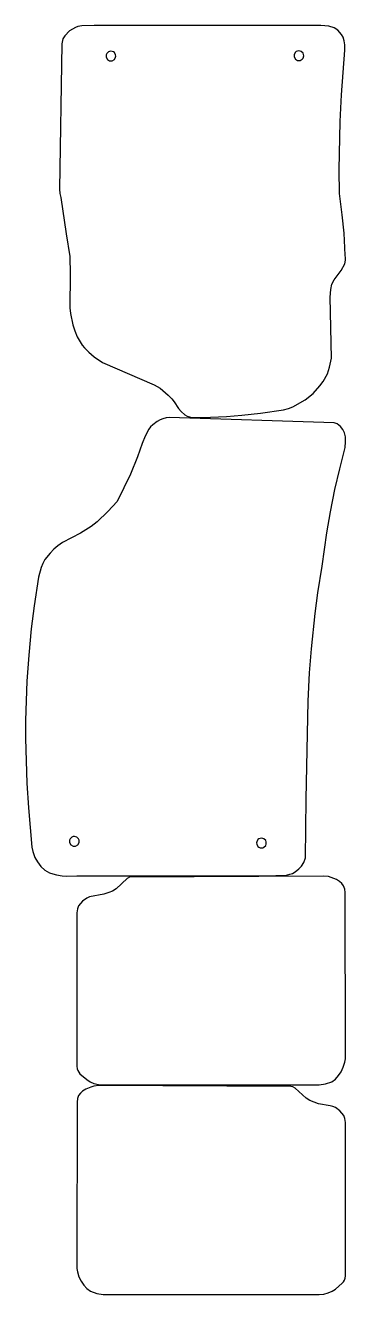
# Model space of a CAD drawing. Header units: millimetres. Extents: x 2007 to 2499, y 48 to 1999.
import ezdxf

# ---------------------------------------------------------------- set-up
doc = ezdxf.new("R2010")
doc.units = ezdxf.units.MM
doc.layers.add('1', color=7, linetype='Continuous')
doc.layers.add('11', color=7, linetype='Continuous')

msp = doc.modelspace()

# ---------------------------------------------------------------- linework, layer by layer
at = {"layer": '1', "color": 18}
for points in [[(2075.6, 1643.9), (2075.9, 1616.6), (2075.3, 1564.9), (2076.3, 1556), (2079.9, 1538.8), (2082.9, 1529.4), (2086.8, 1520.2), (2094.6, 1507.5), (2097.9, 1503.4), (2104.5, 1496.8), (2112.7, 1489.7), (2125.4, 1480.6), (2204.9, 1446.3), (2214.3, 1441.5), (2226.7, 1430.8), (2232, 1425), (2235.6, 1420.1), (2242.2, 1410), (2246.3, 1405.4), (2252.1, 1400.3), (2255.7, 1398.3), (2262.8, 1396.3), (2267.6, 1396), (2291.7, 1396.8), (2315.9, 1398), (2339.7, 1399.8), (2368.1, 1402.9), (2403.8, 1408.2), (2411.1, 1410.2), (2418.2, 1412.8), (2436.8, 1423.2), (2449, 1433.1), (2459.6, 1444.8), (2464.5, 1451.4), (2471.1, 1463.3), (2474.4, 1473.7), (2477.4, 1487.4), (2475.4, 1581.2), (2476.1, 1593.1), (2477.9, 1601), (2481.2, 1607.8), (2492.4, 1622.3), (2497.7, 1632.7), (2499, 1638.1), (2499, 1641.9), (2498.5, 1645.7), (2496.6, 1679.8), (2493.9, 1707.9), (2489.6, 1740.4), (2489.1, 1777), (2490.6, 1851.2), (2492.9, 1892.1), (2498, 1960.9), (2497.7, 1969), (2496.7, 1975.1), (2495.2, 1980.7), (2492.9, 1985), (2487.1, 1991.9), (2481.2, 1995.4), (2473.3, 1998), (2461.2, 1998.7), (2420.5, 1999), (2112.7, 1999), (2093.9, 1998.5), (2087.8, 1997.2), (2084, 1995.7), (2075.1, 1990.6), (2067.5, 1983), (2064.7, 1978.2), (2062.9, 1970.6), (2059.6, 1747), (2060.1, 1740.7), (2061.4, 1734.6), (2070, 1678.5)], [(2498.5, 1350), (2499, 1358.9), (2498.7, 1366.6), (2497.5, 1372.7), (2494.7, 1378), (2491.1, 1382.6), (2486, 1386.6), (2481.7, 1388.1), (2228, 1396.3), (2223.2, 1395.5), (2218.3, 1394.2), (2214, 1392.5), (2209.7, 1389.9), (2202.8, 1385.1), (2199.5, 1381.8), (2196.7, 1378.2), (2191.2, 1367.3), (2186.3, 1356.1), (2179.2, 1335.8), (2168.8, 1308.9), (2148, 1267), (2134, 1251.7), (2117.2, 1236), (2108.1, 1228.6), (2091.6, 1218.2), (2064.4, 1204), (2057, 1198.9), (2050.9, 1193.6), (2045.4, 1187.7), (2037.2, 1177.8), (2033.9, 1171.7), (2031.4, 1165.6), (2027.3, 1150.9), (2020.6, 1106.6), (2016.1, 1071.2), (2012.3, 1031), (2009.5, 990.9), (2007.2, 930.4), (2007.3, 902.8), (2009.3, 833.9), (2011.8, 796.1), (2017.2, 735.6), (2018.4, 729.3), (2021.5, 720.1), (2025.5, 713.3), (2031.1, 705.9), (2037, 700.6), (2044.1, 696.5), (2049.4, 694.5), (2054.8, 693.2), (2063.6, 691.7), (2069.7, 691.4), (2086, 691.7), (2374.8, 691.7), (2408.3, 692.7), (2413.4, 694), (2417.2, 695.5), (2421.5, 698), (2427.4, 702.3), (2431.4, 706.7), (2435, 712.3), (2437.3, 719.4), (2438.3, 809.3), (2441.6, 960.4), (2443.4, 1003.7), (2446.4, 1040.4), (2452.3, 1094.8), (2456.6, 1126.8), (2463.2, 1167.7), (2470.2, 1218.9), (2475.9, 1251.2), (2482.7, 1285.5), (2490.1, 1317.5)], [(2094.9, 652.6), (2088.8, 645.5), (2087, 640.7), (2086, 634.6), (2086, 398.9), (2086.5, 395.1), (2087.5, 392.3), (2090.8, 387.4), (2101.7, 378.5), (2106.6, 375.2), (2112.4, 372.4), (2119.3, 370.9), (2131.7, 370.2), (2458.4, 370.2), (2468.3, 371.7), (2477.7, 375), (2483.3, 379.3), (2488.3, 384.6), (2492.4, 390.5), (2495.4, 397.3), (2497.7, 405), (2498.7, 410.3), (2499, 415.6), (2498.2, 665.8), (2497.7, 671.4), (2496, 676.2), (2493.4, 679.8), (2489.6, 683.1), (2484.8, 685.9), (2472.6, 690.5), (2465, 691.2), (2167, 689.4), (2163.7, 687.4), (2146.4, 671.7), (2140.9, 668.1), (2135.3, 665.8), (2127.7, 663.3), (2105.6, 659.5), (2101.5, 657.4)], [(2483.5, 335.4), (2479.4, 337.2), (2475.1, 338.2), (2457.3, 341.3), (2444.1, 346.1), (2438.5, 349.7), (2421.3, 365.4), (2418, 367.2), (2414.7, 367.7), (2120, 369.2), (2112.4, 368.5), (2107.6, 366.9), (2100, 363.9), (2095.1, 360.8), (2091.6, 357.8), (2088.8, 354.2), (2087, 349.4), (2086.8, 343.8), (2086, 93.6), (2086.3, 88.3), (2087, 83), (2089.3, 75.3), (2092.6, 68.5), (2096.7, 62.6), (2101.7, 57.1), (2107.1, 53), (2116.7, 49.7), (2126.6, 47.9), (2458.4, 48.2), (2465.7, 48.7), (2472.3, 50.4), (2478.2, 53.2), (2483.3, 56.5), (2493.9, 65.4), (2496, 67.7), (2497.5, 70.3), (2498.5, 73.1), (2499, 76.6), (2499, 312.6), (2498, 318.4), (2496.2, 323.5), (2490.1, 330.6)]]:
    msp.add_lwpolyline(points, close=True, dxfattribs=at)
at = {"layer": '11', "color": 18}
for points in [[(2145.9, 1951.8), (2145.7, 1953.8), (2143.9, 1957.1), (2142.4, 1958.4), (2138.6, 1959.4), (2136.5, 1959.1), (2134.8, 1958.4), (2132, 1955.6), (2131.2, 1953.8), (2131.2, 1950), (2133.2, 1946.4), (2136.5, 1944.6), (2140.4, 1944.6), (2143.9, 1946.4), (2145.7, 1950)], [(2434.7, 1952.3), (2434.5, 1954.3), (2433.7, 1956.1), (2430.9, 1958.9), (2429.2, 1959.6), (2427.1, 1959.9), (2425.1, 1959.6), (2423.3, 1958.9), (2421.8, 1957.6), (2420, 1954.3), (2420, 1950.5), (2421.8, 1946.9), (2425.1, 1945.2), (2427.1, 1944.9), (2429.2, 1945.2), (2432.5, 1946.9), (2433.7, 1948.5)], [(2074.8, 744.5), (2075.1, 742.7), (2077.1, 739.2), (2080.4, 737.4), (2084.2, 737.4), (2087.5, 739.2), (2089.6, 742.7), (2089.8, 744.5), (2089.6, 746.5), (2088.8, 748.3), (2086, 751.1), (2082.4, 752.1), (2080.4, 751.9), (2078.6, 751.1), (2075.8, 748.3), (2075.1, 746.5)], [(2362.3, 742.2), (2362.6, 740.2), (2364.4, 736.9), (2365.9, 735.6), (2367.7, 734.9), (2369.7, 734.6), (2371.7, 734.9), (2373.5, 735.6), (2376.3, 738.4), (2377.1, 740.2), (2377.1, 744), (2376.3, 745.8), (2373.5, 748.6), (2371.7, 749.3), (2369.7, 749.6), (2367.7, 749.3), (2365.9, 748.6), (2364.4, 747.3), (2362.6, 744)]]:
    msp.add_lwpolyline(points, close=True, dxfattribs=at)

doc.saveas('drawing.dxf')
